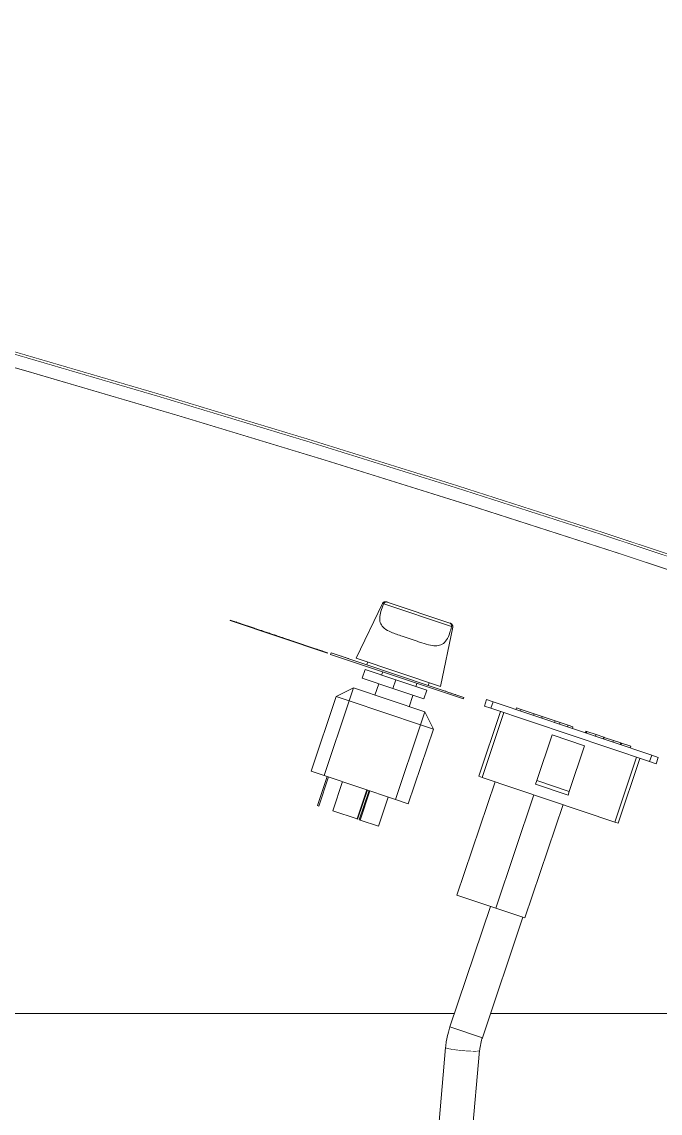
# Model space of a CAD drawing. Header units: millimetres. Extents: x -16985 to -606, y 2122 to 9380.
# Drawn here: x -7877.6 to -7690.8, y 5770 to 6089.5 of the extents above; entities that cross this region are included whole.
import ezdxf

# ---------------------------------------------------------------- set-up
doc = ezdxf.new("R2010")
doc.units = ezdxf.units.MM
for name, pattern in [('K5LT32768', [0]), ('K5LT32769', [0]), ('K5LT_THIN', [0])]:
    doc.linetypes.add(name, pattern=pattern)

msp = doc.modelspace()

# ---------------------------------------------------------------- linework, layer by layer
at = {"color": 7, "linetype": 'K5LT_THIN', "lineweight": 18}
for p, q in [((-7770.87, 5919.69), (-7770.71, 5919.64)), ((-7770.71, 5919.64), (-7752.36, 5913.46)), ((-7772.09, 5919.18), (-7779.76, 5903.16)), ((-7771.72, 5919.11), (-7771.75, 5919.06)), ((-7751.87, 5912.44), (-7771.72, 5919.11)), ((-7816.63, 5914.31), (-7816.66, 5914.21)), ((-7816.66, 5914.21), (-7788.23, 5904.64)), ((-7816.63, 5914.31), (-7788.2, 5904.74)), ((-7815.47, 5913.97), (-7815.49, 5913.92)), ((-7815.45, 5913.96), (-7815.47, 5913.92)), ((-7814.93, 5913.79), (-7814.94, 5913.74)), ((-7814.68, 5913.7), (-7814.93, 5913.79)), ((-7814.68, 5913.7), (-7814.69, 5913.66)), ((-7814.26, 5913.56), (-7814.31, 5913.58)), ((-7814.21, 5913.55), (-7814.23, 5913.5)), ((-7813.63, 5913.35), (-7814.21, 5913.55)), ((-7813.63, 5913.35), (-7813.64, 5913.3)), ((-7812.98, 5913.13), (-7812.99, 5913.08)), ((-7752.36, 5913.46), (-7752.21, 5913.41)), ((-7811.53, 5912.64), (-7811.55, 5912.6)), ((-7811.32, 5912.57), (-7811.53, 5912.64)), ((-7811.32, 5912.57), (-7811.33, 5912.52)), ((-7811.01, 5912.47), (-7811.32, 5912.57)), ((-7811.01, 5912.47), (-7811.03, 5912.42)), ((-7809.56, 5911.98), (-7811.01, 5912.47)), ((-7809.56, 5911.98), (-7809.57, 5911.93)), ((-7809.53, 5911.97), (-7809.55, 5911.92)), ((-7809.42, 5911.93), (-7809.43, 5911.89)), ((-7809.03, 5911.8), (-7809.42, 5911.93)), ((-7809.03, 5911.8), (-7809.05, 5911.76)), ((-7807.56, 5911.31), (-7807.58, 5911.26)), ((-7807.47, 5911.28), (-7807.56, 5911.31)), ((-7807.44, 5911.27), (-7807.45, 5911.22)), ((-7807.04, 5911.13), (-7807.44, 5911.27)), ((-7807.04, 5911.13), (-7807.05, 5911.08)), ((-7806.79, 5911.05), (-7807.04, 5911.13)), ((-7806.79, 5911.05), (-7806.8, 5911)), ((-7805.86, 5910.74), (-7806.79, 5911.05)), ((-7805.86, 5910.74), (-7805.88, 5910.69)), ((-7805.61, 5910.65), (-7805.86, 5910.74)), ((-7805.61, 5910.65), (-7805.63, 5910.61)), ((-7805.59, 5910.64), (-7805.61, 5910.6)), ((-7805.34, 5910.56), (-7805.36, 5910.51)), ((-7805.09, 5910.48), (-7805.34, 5910.56)), ((-7805.09, 5910.48), (-7805.11, 5910.43)), ((-7803.64, 5909.99), (-7803.66, 5909.94)), ((-7803.43, 5909.92), (-7803.64, 5909.99)), ((-7803.45, 5909.92), (-7803.49, 5909.94)), ((-7803.43, 5909.92), (-7803.44, 5909.87)), ((-7803.13, 5909.82), (-7803.43, 5909.92)), ((-7755.12, 5894.87), (-7751.55, 5912.26)), ((-7751.89, 5912.38), (-7751.87, 5912.44)), ((-7803.13, 5909.82), (-7803.14, 5909.77)), ((-7803.12, 5909.81), (-7803.13, 5909.77)), ((-7802.38, 5909.56), (-7802.39, 5909.52)), ((-7801.65, 5909.32), (-7801.66, 5909.27)), ((-7801.4, 5909.23), (-7801.41, 5909.19)), ((-7801.15, 5909.15), (-7801.4, 5909.23)), ((-7801.15, 5909.15), (-7801.16, 5909.1)), ((-7799.67, 5908.65), (-7799.69, 5908.61)), ((-7798.93, 5908.4), (-7799.67, 5908.65)), ((-7799.18, 5908.49), (-7799.19, 5908.44)), ((-7798.18, 5908.15), (-7798.2, 5908.1)), ((-7797.18, 5907.81), (-7797.19, 5907.77)), ((-7795.23, 5907.16), (-7795.25, 5907.11)), ((-7794.24, 5906.82), (-7794.25, 5906.78)), ((-7761.92, 5908.14), (-7766.32, 5909.62)), ((-7793.23, 5906.49), (-7793.25, 5906.44)), ((-7791.29, 5905.83), (-7791.3, 5905.78)), ((-7791.26, 5905.82), (-7791.28, 5905.78)), ((-7791.01, 5905.74), (-7791.26, 5905.82)), ((-7791.01, 5905.74), (-7791.03, 5905.69)), ((-7790.81, 5905.67), (-7791.01, 5905.74)), ((-7790.81, 5905.67), (-7790.83, 5905.62)), ((-7789.76, 5905.32), (-7790.81, 5905.67)), ((-7789.76, 5905.32), (-7789.77, 5905.27)), ((-7789.32, 5905.17), (-7789.76, 5905.32)), ((-7789.32, 5905.17), (-7789.33, 5905.12)), ((-7788.2, 5904.74), (-7788.23, 5904.64)), ((-7787.28, 5904.32), (-7787.12, 5904.8)), ((-7748.42, 5891.25), (-7787.28, 5904.32)), ((-7748.26, 5891.72), (-7787.12, 5904.8)), ((-7784.22, 5903.87), (-7784.23, 5903.83)), ((-7783.05, 5903.48), (-7783.06, 5903.43)), ((-7782.11, 5903.16), (-7782.12, 5903.12)), ((-7779.76, 5903.16), (-7755.12, 5894.87)), ((-7776.44, 5902.05), (-7776.7, 5901.29)), ((-7777.17, 5899.87), (-7778.04, 5897.31)), ((-7778.04, 5897.31), (-7769.03, 5894.28)), ((-7777.17, 5899.87), (-7768.17, 5896.84)), ((-7772.34, 5898.24), (-7772.02, 5899.19)), ((-7780.57, 5894.47), (-7785.64, 5891.96)), ((-7780.57, 5894.47), (-7781.85, 5890.68)), ((-7780.57, 5894.47), (-7759.72, 5887.45)), ((-7774.32, 5892.37), (-7773.2, 5895.68)), ((-7768.17, 5896.84), (-7769.03, 5894.28)), ((-7769.03, 5894.28), (-7760.03, 5891.25)), ((-7768.17, 5896.84), (-7759.17, 5893.81)), ((-7762.34, 5894.88), (-7762.02, 5895.82)), ((-7758.69, 5895.23), (-7758.43, 5895.99)), ((-7785.64, 5891.96), (-7792.98, 5870.16)), ((-7781.85, 5890.68), (-7785.64, 5891.96)), ((-7764.32, 5889), (-7763.2, 5892.32)), ((-7759.17, 5893.81), (-7760.03, 5891.25)), ((-7753.7, 5893.6), (-7753.71, 5893.56)), ((-7752.05, 5893.05), (-7752.06, 5893)), ((-7750.81, 5892.63), (-7750.83, 5892.58)), ((-7748.42, 5891.25), (-7748.26, 5891.72)), ((-7742.26, 5889.17), (-7741.62, 5891.07)), ((-7741.62, 5891.07), (-7739.73, 5890.43)), ((-7781.85, 5890.68), (-7789.19, 5868.88)), ((-7761, 5883.66), (-7781.85, 5890.68)), ((-7743.9, 5868.62), (-7737.52, 5887.58)), ((-7740.37, 5888.54), (-7742.26, 5889.17)), ((-7739.73, 5890.43), (-7740.37, 5888.54)), ((-7740.37, 5888.54), (-7693.93, 5872.91)), ((-7739.73, 5890.43), (-7693.29, 5874.8)), ((-7732.93, 5888.67), (-7733.09, 5888.2)), ((-7731.51, 5888.19), (-7732.93, 5888.67)), ((-7731.51, 5888.19), (-7731.67, 5887.72)), ((-7731.51, 5888.19), (-7727.72, 5886.92)), ((-7759.72, 5887.45), (-7761, 5883.66)), ((-7759.72, 5887.45), (-7757.21, 5882.39)), ((-7736.57, 5887.26), (-7742.95, 5868.31)), ((-7727.72, 5886.92), (-7727.88, 5886.44)), ((-7727.72, 5886.92), (-7726.54, 5886.52)), ((-7726.54, 5886.52), (-7725.35, 5886.12)), ((-7725.51, 5885.65), (-7725.35, 5886.12)), ((-7725.35, 5886.12), (-7721.56, 5884.85)), ((-7721.56, 5884.85), (-7721.72, 5884.37)), ((-7720.14, 5884.37), (-7721.56, 5884.85)), ((-7720.14, 5884.37), (-7720.3, 5883.89)), ((-7717.77, 5883.57), (-7720.14, 5884.37)), ((-7761, 5883.66), (-7768.33, 5861.86)), ((-7757.21, 5882.39), (-7764.54, 5860.59)), ((-7757.21, 5882.39), (-7761, 5883.66)), ((-7717.77, 5883.57), (-7717.93, 5883.1)), ((-7716.35, 5883.09), (-7717.77, 5883.57)), ((-7716.35, 5883.09), (-7716.51, 5882.62)), ((-7712.56, 5881.82), (-7712.72, 5881.34)), ((-7712.56, 5881.82), (-7712.32, 5881.74)), ((-7712.32, 5881.74), (-7712.48, 5881.26)), ((-7712.26, 5881.72), (-7712.42, 5881.24)), ((-7712.32, 5881.74), (-7712.26, 5881.72)), ((-7709.59, 5880.82), (-7712.26, 5881.72)), ((-7722.42, 5880.73), (-7726.91, 5867.4)), ((-7712.94, 5877.55), (-7722.42, 5880.73)), ((-7709.59, 5880.82), (-7709.75, 5880.34)), ((-7707.34, 5880.06), (-7709.59, 5880.82)), ((-7707.34, 5880.06), (-7707.5, 5879.59)), ((-7707.2, 5880.01), (-7707.36, 5879.54)), ((-7707.34, 5880.06), (-7707.2, 5880.01)), ((-7704.52, 5879.11), (-7707.2, 5880.01)), ((-7704.52, 5879.11), (-7704.68, 5878.64)), ((-7702.37, 5878.39), (-7704.52, 5879.11)), ((-7702.37, 5878.39), (-7702.53, 5877.91)), ((-7702.37, 5878.39), (-7702.13, 5878.31)), ((-7702.13, 5878.31), (-7702.29, 5877.83)), ((-7699.45, 5877.4), (-7702.13, 5878.31)), ((-7712.94, 5877.55), (-7717.43, 5864.21)), ((-7699.45, 5877.4), (-7699.61, 5876.93)), ((-7693.93, 5872.91), (-7693.29, 5874.8)), ((-7693.29, 5874.8), (-7691.39, 5874.16)), ((-7704.1, 5855.23), (-7697.72, 5874.18)), ((-7696.77, 5873.86), (-7703.15, 5854.91)), ((-7692.03, 5872.27), (-7693.93, 5872.91)), ((-7691.39, 5874.16), (-7692.03, 5872.27)), ((-7792.98, 5870.16), (-7789.19, 5868.88)), ((-7791.11, 5860.03), (-7788.24, 5868.56)), ((-7790.73, 5859.9), (-7787.86, 5868.43)), ((-7789.19, 5868.88), (-7768.33, 5861.86)), ((-7742.95, 5868.31), (-7743.9, 5868.62)), ((-7786.65, 5858.53), (-7783.78, 5867.06)), ((-7750.33, 5833.86), (-7739.16, 5867.03)), ((-7704.1, 5855.23), (-7742.95, 5868.31)), ((-7726.91, 5867.4), (-7727.28, 5866.29)), ((-7717.8, 5863.1), (-7727.28, 5866.29)), ((-7717.43, 5864.21), (-7726.91, 5867.4)), ((-7779.53, 5856.14), (-7776.66, 5864.66)), ((-7779.4, 5856.09), (-7776.53, 5864.62)), ((-7778.9, 5855.92), (-7776.03, 5864.45)), ((-7778.63, 5855.83), (-7775.76, 5864.36)), ((-7773.27, 5854.03), (-7770.4, 5862.56)), ((-7738.95, 5830.03), (-7727.79, 5863.2)), ((-7717.43, 5864.21), (-7717.8, 5863.1)), ((-7790.73, 5859.9), (-7791.11, 5860.03)), ((-7768.33, 5861.86), (-7764.54, 5860.59)), ((-7730.42, 5827.16), (-7719.26, 5860.33)), ((-7779.53, 5856.14), (-7786.65, 5858.53)), ((-7779.4, 5856.09), (-7779.53, 5856.14)), ((-7778.63, 5855.83), (-7778.9, 5855.92)), ((-7773.27, 5854.03), (-7778.63, 5855.83)), ((-7703.15, 5854.91), (-7704.1, 5855.23)), ((-7738.95, 5830.03), (-7750.33, 5833.86)), ((-7740.49, 5830.55), (-7752.36, 5795.27)), ((-7730.42, 5827.16), (-7738.95, 5830.03)), ((-7742.88, 5792.08), (-7731.01, 5827.36)), ((-8210.95, 5799.17), (-7751.05, 5799.17)), ((-7740.5, 5799.17), (-7573.55, 5799.17)), ((-7753.63, 5789.21), (-7765.17, 5658.8)), ((-7755.21, 5657.92), (-7743.67, 5788.33))]:
    msp.add_line(p, q, dxfattribs=at)
at = {"color": 8, "linetype": 'K5LT32768', "lineweight": 15, "true_color": 0x808080}
for p, q in [((-7771.75, 5919.06), (-7772.09, 5919.18)), ((-7751.55, 5912.26), (-7751.89, 5912.38)), ((-7742.88, 5792.08), (-7752.36, 5795.27))]:
    msp.add_line(p, q, dxfattribs=at)
at = {"color": 7, "linetype": 'K5LT_THIN', "const_width": 0.18}
for points in [[(-7576.55, 5895.34), (-7580.26, 5896.65), (-7622.75, 5911.52), (-7665.38, 5926.02), (-7708.12, 5940.16), (-7750.99, 5953.93), (-7793.97, 5967.33), (-7837.07, 5980.37), (-7880.27, 5993.03), (-7923.58, 6005.32), (-7967, 6017.24), (-8010.52, 6028.79), (-8054.13, 6039.96), (-8097.84, 6050.76), (-8141.64, 6061.19), (-8185.53, 6071.24), (-8229.5, 6080.91), (-8269.55, 6089.38)], [(-7576.55, 5894.63), (-7580.25, 5895.94), (-7622.75, 5910.81), (-7665.37, 5925.31), (-7708.11, 5939.45), (-7750.98, 5953.22), (-7793.96, 5966.62), (-7837.05, 5979.65), (-7880.26, 5992.32), (-7923.57, 6004.61), (-7966.98, 6016.53), (-8010.5, 6028.07), (-8054.11, 6039.25), (-8097.82, 6050.05), (-8141.61, 6060.47), (-8185.5, 6070.52), (-8229.47, 6080.19), (-8269.55, 6088.66)], [(-7576.55, 5890.79), (-7616.33, 5904.74), (-7659.23, 5919.39), (-7702.26, 5933.67), (-7745.42, 5947.58), (-7788.68, 5961.11), (-7832.07, 5974.27), (-7875.57, 5987.06), (-7919.17, 5999.47), (-7962.89, 6011.5), (-8006.7, 6023.15), (-8050.61, 6034.43), (-8094.62, 6045.32), (-8138.73, 6055.83), (-8182.92, 6065.97), (-8227.19, 6075.71), (-8269.55, 6084.67)], [(-8269.55, 6084.64), (-8227.19, 6075.69), (-8182.92, 6065.94), (-8138.73, 6055.81), (-8094.62, 6045.29), (-8050.61, 6034.4), (-8006.7, 6023.13), (-7962.89, 6011.47), (-7919.17, 5999.44), (-7875.57, 5987.03), (-7832.07, 5974.25), (-7788.68, 5961.09), (-7745.42, 5947.55), (-7702.26, 5933.65), (-7659.23, 5919.37), (-7616.33, 5904.71), (-7576.55, 5890.76)]]:
    msp.add_lwpolyline(points, dxfattribs=at)
at = {"color": 8, "linetype": 'K5LT32769', "true_color": 0x808080, "const_width": 0.18}
msp.add_lwpolyline([(-7743.67, 5788.32), (-7743.88, 5788.22), (-7744.44, 5788.16), (-7745.32, 5788.15), (-7746.44, 5788.18), (-7747.72, 5788.25), (-7749.08, 5788.37), (-7750.4, 5788.51), (-7751.59, 5788.67), (-7752.57, 5788.84), (-7753.25, 5789), (-7753.59, 5789.15), (-7753.63, 5789.21)], dxfattribs=at)
at = {"color": 7, "linetype": 'K5LT_THIN', "lineweight": 18}
for centre, start, end in [((-7771.18, 5918.74), 71.3999, 154.3999), ((-7752.53, 5912.46), 348.3999, 71.3999)]:
    msp.add_arc(centre, 1, start, end, dxfattribs=at)
for points, knots in [([(-7771.72, 5919.11), (-7771.67, 5919.2), (-7771.57, 5919.37), (-7771.34, 5919.57), (-7771.08, 5919.68), (-7770.86, 5919.68), (-7770.74, 5919.65), (-7770.71, 5919.64), (-7770.71, 5919.64)], [0, 0, 0, 0, 0.191789, 0.382612, 0.647036, 0.915573, 0.996044, 1, 1, 1, 1]), ([(-7766.32, 5909.62), (-7767.43, 5910), (-7769.45, 5910.68), (-7771.61, 5911.82), (-7772.75, 5913.21), (-7773.01, 5914.89), (-7772.61, 5916.88), (-7772.04, 5918.32), (-7771.75, 5919.06)], [0, 0, 0, 0, 0.223846, 0.405072, 0.555414, 0.706162, 0.848973, 1, 1, 1, 1]), ([(-7751.87, 5912.44), (-7751.86, 5912.54), (-7751.84, 5912.73), (-7751.9, 5913.03), (-7752.04, 5913.28), (-7752.22, 5913.41), (-7752.33, 5913.45), (-7752.36, 5913.46), (-7752.36, 5913.46)], [0, 0, 0, 0, 0.191789, 0.382612, 0.647036, 0.915573, 0.996044, 1, 1, 1, 1]), ([(-7751.89, 5912.38), (-7752.05, 5911.8), (-7752.44, 5910.35), (-7753.27, 5908.45), (-7754.54, 5907.16), (-7756.15, 5906.73), (-7758.15, 5906.96), (-7760.13, 5907.54), (-7761.47, 5907.99), (-7761.92, 5908.14)], [0, 0, 0, 0, 0.113929, 0.282361, 0.439603, 0.582773, 0.732738, 0.911534, 1, 1, 1, 1]), ([(-7752.36, 5795.27), (-7752.52, 5794.76), (-7752.97, 5793.34), (-7753.4, 5791.31), (-7753.57, 5789.79), (-7753.63, 5789.21)], [0, 0, 0, 0, 0.262036, 0.716091, 1, 1, 1, 1]), ([(-7743.67, 5788.33), (-7743.63, 5788.66), (-7743.52, 5789.7), (-7743.24, 5790.96), (-7742.95, 5791.87), (-7742.88, 5792.08)], [0, 0, 0, 0, 0.26207, 0.821291, 1, 1, 1, 1])]:
    msp.add_open_spline(points, degree=3, knots=knots, dxfattribs=at)

doc.saveas('drawing.dxf')
